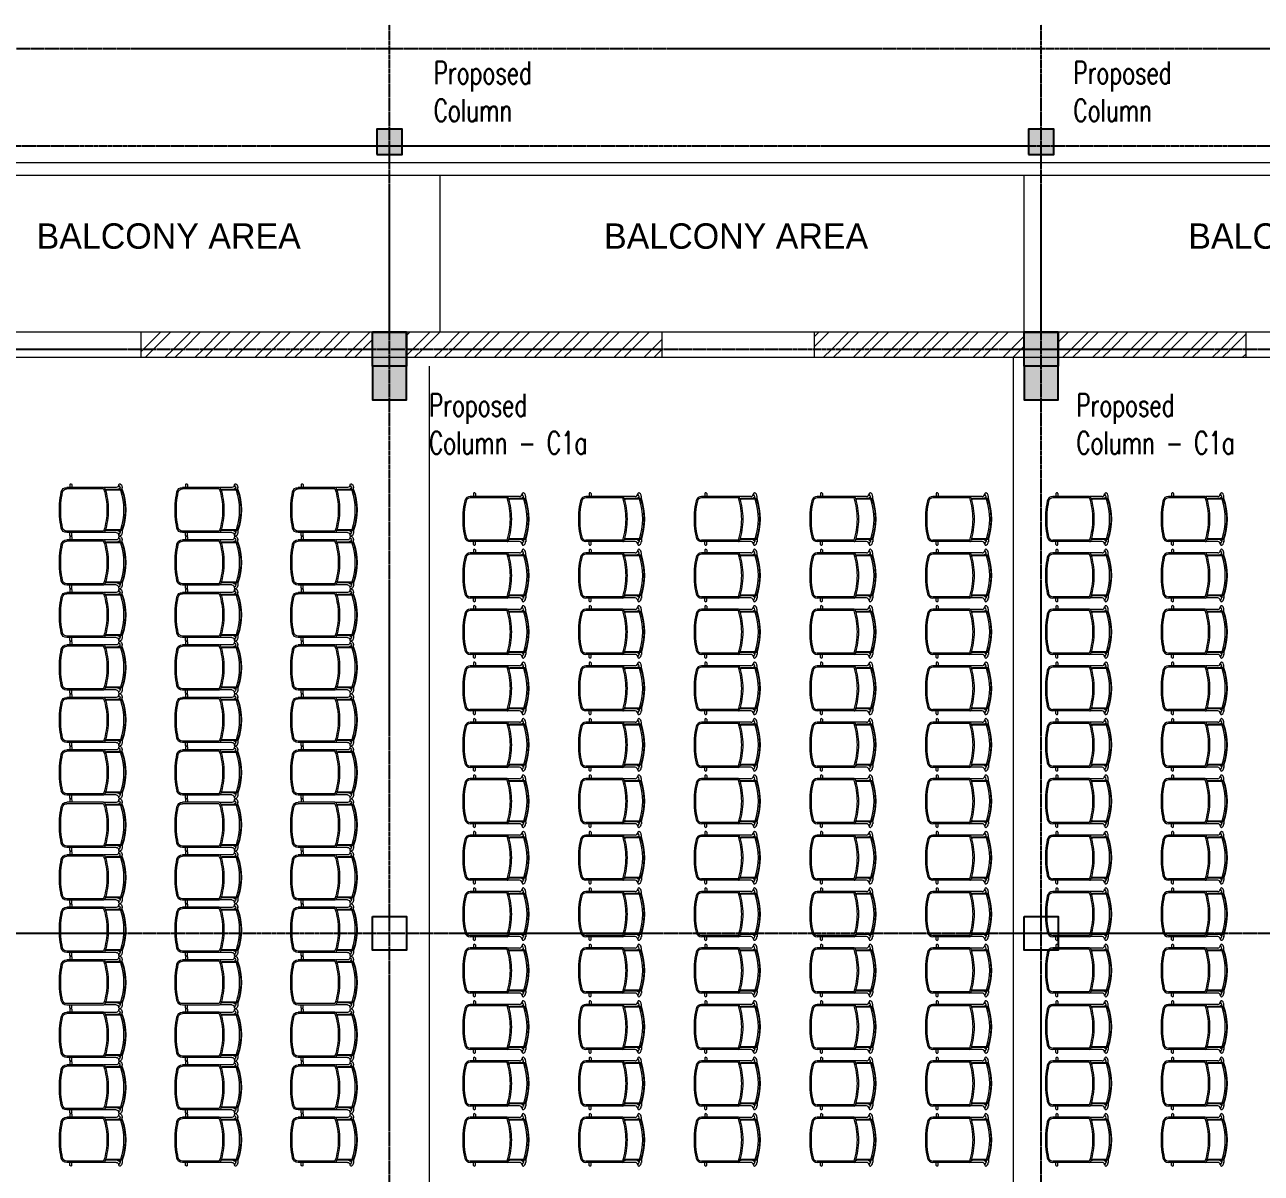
# Model space of a CAD drawing. Extents: x -95606 to 113309, y -42160 to -940.
# Drawn here: x -32528.5 to -32090.1, y -20149.4 to -19742.4 of the extents above; entities that cross this region are included whole.
import ezdxf

# ---------------------------------------------------------------- set-up
doc = ezdxf.new("R2010")
doc.units = 0
doc.header["$LTSCALE"] = 0.02
doc.header["$MEASUREMENT"] = 0
doc.linetypes.add('CENTER', pattern=[50.8, 31.75, -6.35, 6.35, -6.35])
for name, color, linetype, lineweight in [('COL HATCH', 253, 'CONTINUOUS', 5), ('HACH', 8, 'CONTINUOUS', 9), ('Hatch', 252, 'CONTINUOUS', 9), ('RBH DIMENSIONS', 8, 'CONTINUOUS', 15), ('RBH WALL - 0.13', 253, 'CONTINUOUS', 13), ('RBH-FURNITURE', 112, 'CONTINUOUS', 15), ('wall', 162, 'CONTINUOUS', 70)]:
    doc.layers.add(name, color=color, linetype=linetype, lineweight=lineweight)
for name, color, linetype in [('COL1', 5, 'CONTINUOUS'), ('COLUMN TEXT', 2, 'CONTINUOUS'), ('GRID', 8, 'CENTER')]:
    doc.layers.add(name, color=color, linetype=linetype)
doc.styles.add('RBH-225', font='ARIALN.TTF', dxfattribs={"height": 225})
doc.styles.add('style5', font='romans.shx', dxfattribs={"width": 0.7, "height": 8})
pattern_1 = [(45, (-1092.87, -544.7755), (-5.3033, 5.3033), []), (45, (-1089.3345, -544.7755), (-5.3033, 5.3033), [])]

# ---------------------------------------------------------------- blocks, each defined once
blk = doc.blocks.new('A$C4B1513B5')
at = {"layer": 'RBH WALL - 0.13', "lineweight": 5, "ltscale": 0.75}
for p, q in [((1423.6, 841.46), (0, 841.46)), ((1299, 832.46), (348, 832.46))]:
    blk.add_line(p, q, dxfattribs=at)
blk = doc.blocks.new('RGR')
at = {"layer": 'RBH-FURNITURE', "color": 253}
for p, q in [((-7.25, 5.44), (-8.03, 5.44)), ((-7.25, 4.64), (-7.92, 4.64)), ((-7.74, 4.64), (-7.86, 4.64)), ((-7.74, 4.64), (-7.86, 4.64)), ((-7.25, 5.44), (-7.25, -0.21)), ((-7.01, 5.26), (-7.01, -0.2)), ((7.01, 5.26), (7.01, -0.2)), ((7.25, 5.44), (8.03, 5.44)), ((7.25, 5.44), (7.25, -0.21)), ((7.25, 4.64), (7.92, 4.64)), ((7.74, 4.64), (7.86, 4.64)), ((7.74, 4.64), (7.86, 4.64)), ((-8.91, 4.13), (-8.91, 4.13)), ((-7.97, 3.23), (-7.97, -1)), ((7.97, 3.23), (7.97, -1)), ((8.91, 4.13), (8.91, 4.13)), ((-8.01, -1.19), (-8.01, -14.23)), ((-7.53, -1.25), (-7.53, -14.23)), ((7.53, -1.25), (7.53, -14.23)), ((8.01, -1.19), (8.01, -14.23)), ((-9.07, -12.41), (-8.01, -12.41)), ((-9.07, -13.13), (-8.01, -13.13)), ((9.07, -12.41), (8.01, -12.41)), ((9.07, -13.13), (8.01, -13.13)), ((-2.36, -16.34), (2.36, -16.34)), ((-2.18, -16.84), (2.18, -16.84))]:
    blk.add_line(p, q, dxfattribs=at)
for centre, radius, start, end in [((-8.89, 4.53), 0.4, 140.5482, 182.3926), ((-8.89, 4.53), 0.4, 180, 323.7562), ((-7.86, 3.74), 1.7, 111.8706, 142.152), ((-7.86, 3.74), 0.9, 90, 142.152), ((-7.86, 3.74), 1.7, 90, 111.8706), ((-8.87, 3.23), 1.7, 41.0598, 56.113), ((0, -15.36), 22.02, 70.784, 109.216), ((0.24, -17.39), 23.91, 90.5791, 108.2517), ((0.23, -16.12), 22.57, 90.5894, 109.3529), ((0, -16.08), 21.99, 71.4193, 108.5807), ((-0.24, -17.39), 23.91, 71.7483, 89.4209), ((-0.23, -16.12), 22.57, 70.6471, 89.4106), ((8.87, 3.23), 1.7, 123.887, 138.9402), ((7.86, 3.74), 1.7, 68.1294, 90), ((7.86, 3.74), 0.9, 37.848, 90), ((7.86, 3.74), 1.7, 37.848, 68.1294), ((8.89, 4.53), 0.4, 216.2438, 0), ((8.89, 4.53), 0.4, 357.6074, 39.4518), ((-8.87, 3.23), 0.9, 0, 90), ((0.25, -26.03), 26.51, 90.5317, 107.3791), ((-8.87, 3.23), 1.7, 17.6472, 41.0598), ((0.25, -26.03), 26.03, 90.5415, 107.2493), ((-0.25, -26.03), 26.51, 72.6209, 89.4683), ((-0.25, -26.03), 26.03, 72.7507, 89.4585), ((8.87, 3.23), 1.7, 138.9402, 162.3528), ((8.87, 3.23), 0.9, 90, 180), ((-7.53, -1.19), 0.48, 107.3791, 180), ((-7.45, -1.25), 0.08, 107.2493, 180), ((-6.73, -0.17), 0.519, 184.9854, 227.7895), ((-6.73, -0.17), 0.279, 186.7996, 277.5565), ((6.73, -0.17), 0.279, 262.4435, 353.2004), ((6.73, -0.17), 0.519, 312.2105, 355.0146), ((7.45, -1.25), 0.08, 0, 72.7507), ((7.53, -1.19), 0.48, 0, 72.6209), ((-8.9, -12.77), 0.4, 115.8419, 244.1581), ((8.9, -12.77), 0.4, 295.8419, 64.1581), ((-6.01, -14.23), 2, 179.9999, 257.0769), ((-6.01, -14.23), 1.52, 179.9999, 257.0769), ((0.23, 12.96), 29.9, 257.0767, 265.3679), ((0.23, 12.96), 29.42, 257.0767, 264.9386), ((-0.23, 12.96), 29.9, 274.6321, 282.9233), ((-0.23, 12.96), 29.42, 275.0614, 282.9233), ((6.01, -14.23), 1.52, 282.9231, 0.0001), ((6.01, -14.23), 2, 282.9231, 0.0001)]:
    blk.add_arc(centre, radius, start, end, dxfattribs=at)
blk = doc.blocks.new('CHAIR')
at = {"layer": 'RBH DIMENSIONS', "rotation": 270}
blk.add_blockref('RGR', (12.16, 0), dxfattribs=at)
blk = doc.blocks.new('A$C08FA64F3')
at = {"layer": 'Hatch', "ltscale": 0.75}
h = blk.add_hatch(dxfattribs=at)
h.set_pattern_fill('ANSI32', color=253, scale=20)
h.set_pattern_definition(pattern_1)
h.paths.add_polyline_path([(-723.75, 9), (-805.87, 9), (-805.87, 3), (-723.75, 3)])
h = blk.add_hatch(dxfattribs=at)
h.set_pattern_fill('ANSI32', color=253, scale=20)
h.set_pattern_definition(pattern_1)
h.paths.add_polyline_path([(-621.25, 9), (-711.75, 9), (-711.75, 3), (-621.25, 3)])
h = blk.add_hatch(dxfattribs=at)
h.set_pattern_fill('ANSI32', color=253, scale=20)
h.set_pattern_definition(pattern_1)
h.paths.add_polyline_path([(-492.75, 9), (-567.25, 9), (-567.25, 3), (-492.75, 3)])
h = blk.add_hatch(dxfattribs=at)
h.set_pattern_fill('ANSI32', color=253, scale=20)
h.set_pattern_definition(pattern_1)
h.paths.add_polyline_path([(-414.25, 9), (-480.75, 9), (-480.75, 3), (-414.25, 3)])
h = blk.add_hatch(dxfattribs=at)
h.set_pattern_fill('ANSI32', color=253, scale=20)
h.set_pattern_definition(pattern_1)
h.paths.add_polyline_path([(-723.75, 3), (-805.87, 3), (-805.87, 0), (-723.75, 0)])
h = blk.add_hatch(dxfattribs=at)
h.set_pattern_fill('ANSI32', color=253, scale=20)
h.set_pattern_definition(pattern_1)
h.paths.add_polyline_path([(-621.25, 3), (-711.75, 3), (-711.75, 0), (-621.25, 0)])
h = blk.add_hatch(dxfattribs=at)
h.set_pattern_fill('ANSI32', color=253, scale=20)
h.set_pattern_definition(pattern_1)
h.paths.add_polyline_path([(-492.75, 3), (-567.25, 3), (-567.25, 0), (-492.75, 0)])
h = blk.add_hatch(dxfattribs=at)
h.set_pattern_fill('ANSI32', color=253, scale=20)
h.set_pattern_definition(pattern_1)
h.paths.add_polyline_path([(-414.25, 3), (-480.75, 3), (-480.75, 0), (-414.25, 0)])
at = {"layer": 'Hatch', "color": 253, "ltscale": 0.75}
for p, q in [((92.85, 69), (-910.75, 69)), ((88.35, 64.5), (-906.25, 64.5)), ((-699.75, 9), (-699.75, 64.5)), ((-492.75, 9), (-492.75, 64.5)), ((-805.87, 9), (-859.87, 9)), ((-805.87, 9), (-805.87, 0)), ((-621.25, 9), (-805.87, 9)), ((-621.25, 9), (-621.25, 0)), ((-567.25, 9), (-621.25, 9)), ((-567.25, 9), (-567.25, 0)), ((-414.25, 9), (-567.25, 9)), ((-414.25, 9), (-414.25, 0)), ((-360.25, 9), (-414.25, 9)), ((-723.75, 0), (-805.87, 0)), ((-621.25, 0), (-711.75, 0)), ((-703.75, -3), (-703.75, -615)), ((-492.75, 0), (-567.25, 0)), ((-496.75, 0), (-496.75, -615)), ((-414.25, 0), (-480.75, 0))]:
    blk.add_line(p, q, dxfattribs=at)
at = {"layer": 'Hatch', "color": 253, "xscale": -1, "rotation": 180}
for p in [(-830.07, -54), (-789.07, -54), (-748.07, -54), (-830.07, -72.6), (-789.07, -72.6), (-748.07, -72.6), (-830.07, -91.2), (-789.07, -91.2), (-748.07, -91.2), (-830.07, -109.8), (-789.07, -109.8), (-748.07, -109.8), (-830.07, -128.4), (-789.07, -128.4), (-748.07, -128.4), (-830.07, -147), (-789.07, -147), (-748.07, -147), (-830.07, -165.6), (-789.07, -165.6), (-748.07, -165.6), (-830.07, -184.2), (-789.07, -184.2), (-748.07, -184.2), (-830.07, -202.8), (-789.07, -202.8), (-748.07, -202.8), (-830.07, -221.4), (-789.07, -221.4), (-748.07, -221.4), (-830.07, -240), (-789.07, -240), (-748.07, -240), (-830.07, -258.6), (-789.07, -258.6), (-748.07, -258.6), (-830.07, -277.2), (-789.07, -277.2), (-748.07, -277.2)]:
    blk.add_blockref('CHAIR', p, dxfattribs=at)
at = {"layer": 'Hatch', "color": 253}
for p in [(-687.07, -57.2), (-646.07, -57.2), (-605.07, -57.2), (-564.07, -57.2), (-523.07, -57.2), (-480.57, -57.2), (-439.57, -57.2), (-687.07, -77.2), (-646.07, -77.2), (-605.07, -77.2), (-564.07, -77.2), (-523.07, -77.2), (-480.57, -77.2), (-439.57, -77.2), (-687.07, -97.2), (-646.07, -97.2), (-605.07, -97.2), (-564.07, -97.2), (-523.07, -97.2), (-480.57, -97.2), (-439.57, -97.2), (-687.07, -117.2), (-646.07, -117.2), (-605.07, -117.2), (-564.07, -117.2), (-523.07, -117.2), (-480.57, -117.2), (-439.57, -117.2), (-687.07, -137.2), (-646.07, -137.2), (-605.07, -137.2), (-564.07, -137.2), (-523.07, -137.2), (-480.57, -137.2), (-439.57, -137.2), (-687.07, -157.2), (-646.07, -157.2), (-605.07, -157.2), (-564.07, -157.2), (-523.07, -157.2), (-480.57, -157.2), (-439.57, -157.2), (-687.07, -177.2), (-646.07, -177.2), (-605.07, -177.2), (-564.07, -177.2), (-523.07, -177.2), (-480.57, -177.2), (-439.57, -177.2), (-687.07, -197.2), (-646.07, -197.2), (-605.07, -197.2), (-564.07, -197.2), (-523.07, -197.2), (-480.57, -197.2), (-439.57, -197.2), (-687.07, -217.2), (-646.07, -217.2), (-605.07, -217.2), (-564.07, -217.2), (-523.07, -217.2), (-480.57, -217.2), (-439.57, -217.2), (-687.07, -237.2), (-646.07, -237.2), (-605.07, -237.2), (-564.07, -237.2), (-523.07, -237.2), (-480.57, -237.2), (-439.57, -237.2), (-687.07, -257.2), (-646.07, -257.2), (-605.07, -257.2), (-564.07, -257.2), (-523.07, -257.2), (-480.57, -257.2), (-439.57, -257.2), (-687.07, -277.2), (-646.07, -277.2), (-605.07, -277.2), (-564.07, -277.2), (-523.07, -277.2), (-480.57, -277.2), (-439.57, -277.2)]:
    blk.add_blockref('CHAIR', p, dxfattribs=at)
at = {"layer": 'Hatch', "color": 253, "char_height": 9, "attachment_point": 1, "style": 'RBH-225'}
for insert in [(-889.44, 47.58), (-688.31, 47.58), (-481.2, 47.58)]:
    blk.add_mtext_dynamic_manual_height_columns('\\pi46.595;{\\fStylus BT|b0|i0|c0|p34;BALCONY AREA }', width=186.2469, gutter_width=1, heights=[0], dxfattribs=dict(at, insert=insert))

msp = doc.modelspace()

# ---------------------------------------------------------------- hatches: boundary and pattern name
at = {"layer": 'COL HATCH'}
for points in [[(-32403.646, -19788.343), (-32394.646, -19788.343), (-32394.646, -19779.343), (-32403.646, -19779.343)], [(-32403.646, -19788.343), (-32394.646, -19788.343), (-32394.646, -19779.343), (-32403.646, -19779.343)], [(-32172.646, -19788.343), (-32163.646, -19788.343), (-32163.646, -19779.343), (-32172.646, -19779.343)], [(-32172.646, -19788.343), (-32163.646, -19788.343), (-32163.646, -19779.343), (-32172.646, -19779.343)]]:
    msp.add_hatch(color=256, dxfattribs=at).paths.add_polyline_path(points)
h = msp.add_hatch(color=254, dxfattribs=at)
h.dxf.hatch_style = 1
h.set_gradient(color1=(192, 192, 192), color2=(192, 192, 192), tint=1)
h.paths.add_polyline_path([(-32405.146, -19851.343), (-32405.146, -19875.343), (-32393.146, -19875.343), (-32393.146, -19851.343)])
h = msp.add_hatch(color=254, dxfattribs=at)
h.dxf.hatch_style = 1
h.set_gradient(color1=(192, 192, 192), color2=(192, 192, 192), tint=1)
h.paths.add_polyline_path([(-32174.146, -19851.343), (-32174.146, -19875.343), (-32162.146, -19875.343), (-32162.146, -19851.343)])

# ---------------------------------------------------------------- linework, layer by layer
at = {"layer": 'COL1'}
for points in [[(-32403.646, -19788.343), (-32394.646, -19788.343), (-32394.646, -19779.343), (-32403.646, -19779.343)], [(-32172.646, -19788.343), (-32163.646, -19788.343), (-32163.646, -19779.343), (-32172.646, -19779.343)], [(-32405.146, -19851.343), (-32393.146, -19851.343), (-32393.146, -19863.343), (-32405.146, -19863.343)], [(-32174.146, -19851.343), (-32162.146, -19851.343), (-32162.146, -19863.343), (-32174.146, -19863.343)], [(-32405.146, -20058.343), (-32393.146, -20058.343), (-32393.146, -20070.343), (-32405.146, -20070.343)], [(-32174.146, -20058.343), (-32162.146, -20058.343), (-32162.146, -20070.343), (-32174.146, -20070.343)]]:
    msp.add_lwpolyline(points, close=True, dxfattribs=at)
for points in [[(-32405.146, -19863.343), (-32405.146, -19875.343), (-32393.146, -19875.343), (-32393.146, -19851.343), (-32405.146, -19851.343)], [(-32174.146, -19863.343), (-32174.146, -19875.343), (-32162.146, -19875.343), (-32162.146, -19851.343), (-32174.146, -19851.343)]]:
    msp.add_lwpolyline(points, dxfattribs=at)
at = {"layer": 'GRID'}
for p, q in [((-32399.146, -20562.364), (-32399.146, -19742.386)), ((-32168.146, -20562.364), (-32168.146, -19742.386)), ((-33071.681, -19750.843), (-31348.425, -19750.843)), ((-33106.502, -19785.343), (-31342.425, -19785.343)), ((-33106.518, -19857.343), (-31342.425, -19857.343)), ((-33106.518, -20064.343), (-31342.425, -20064.343))]:
    msp.add_line(p, q, dxfattribs=at)

# ---------------------------------------------------------------- block references
at = {"layer": 'HACH', "lineweight": -2}
msp.add_blockref('A$C08FA64F3', (-31681.394, -19860.343), dxfattribs=at)
at = {"layer": 'wall', "linetype": 'CENTER', "lineweight": -2}
msp.add_blockref('A$C4B1513B5', (-33012.146, -20692.805), dxfattribs=at)

# ---------------------------------------------------------------- texts
at = {"layer": 'COLUMN TEXT', "color": 4, "char_height": 8, "attachment_point": 1, "style": 'style5'}
for s, insert, width in [('Proposed Column', (-32383.481, -19755.389), 15.38371), ('Proposed Column', (-32156.717, -19755.378), 15.38371), ('Proposed \\PColumn - C1a', (-32385.146, -19873.174), 81.88033), ('Proposed \\PColumn - C1a', (-32155.681, -19873.174), 81.88033)]:
    msp.add_mtext(s, dxfattribs=dict(at, insert=insert, width=width))

doc.saveas('drawing.dxf')
